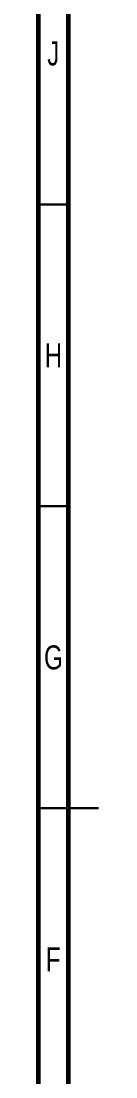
# Model space of a CAD drawing. Header units: millimetres. Extents: x 15 to 836, y 5 to 589.
# Drawn here: x 15 to 25, y 252.5 to 427.3 of the extents above; entities that cross this region are included whole.
import ezdxf

# ---------------------------------------------------------------- set-up
doc = ezdxf.new("R2010")
doc.units = ezdxf.units.MM
doc.styles.add('SLDTEXTSTYLE0', font='TXT', dxfattribs={"width": 0.75})

msp = doc.modelspace()

# ---------------------------------------------------------------- linework, layer by layer
at = {"color": 7, "linetype": 'Continuous', "lineweight": 60}
for p, q in [((15, 5), (15, 589)), ((20, 10), (20, 584))]:
    msp.add_line(p, q, dxfattribs=at)
at = {"color": 7, "linetype": 'Continuous', "lineweight": 30}
for p, q in [((20, 397), (15, 397)), ((20, 347), (15, 347)), ((15, 297), (25, 297)), ((20, 297), (15, 297))]:
    msp.add_line(p, q, dxfattribs=at)

# ---------------------------------------------------------------- texts
at = {"color": 7, "linetype": 'Continuous', "lineweight": 0, "char_height": 3.97, "attachment_point": 2, "style": 'SLDTEXTSTYLE0'}
for s, insert in [('J', (17.47, 423.97)), ('H', (17.49, 373.97)), ('G', (17.49, 323.97)), ('F', (17.46, 273.97))]:
    msp.add_mtext(s, dxfattribs=dict(at, insert=insert))

doc.saveas('drawing.dxf')
